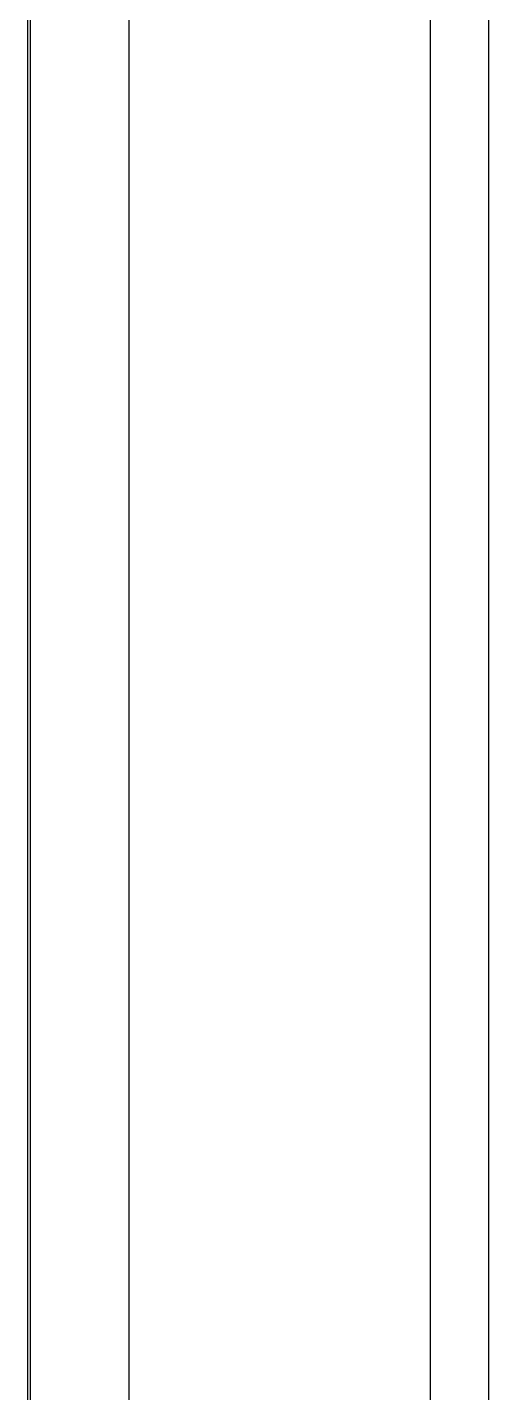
# Model space of a CAD drawing. Extents: x 3 to 197, y 5 to 247.
# Drawn here: x 143.28 to 150.9, y 101.36 to 123.91 of the extents above; entities that cross this region are included whole.
import ezdxf

# ---------------------------------------------------------------- set-up
doc = ezdxf.new("R2010")
doc.units = 0
doc.layers.add('LIVELLO_1', color=160, linetype='Continuous')

# ---------------------------------------------------------------- blocks, each defined once
blk = doc.blocks.new('AI9-BLK1')
at = {"layer": 'LIVELLO_1', "color": 7}
for p, q in [((43.177, 37.979), (43.177, -78.899)), ((43.223, 37.672), (43.223, -79.204)), ((44.852, 34.158), (44.852, -82.718)), ((49.823, 6.73), (49.823, -83.489)), ((50.789, 6.136), (50.789, -26.715))]:
    blk.add_line(p, q, dxfattribs=at)

msp = doc.modelspace()

# ---------------------------------------------------------------- block references
at = {"layer": 'LIVELLO_1', "color": 7}
msp.add_blockref('AI9-BLK1', (100.106551, 125.448243), dxfattribs=at)

doc.saveas('drawing.dxf')
